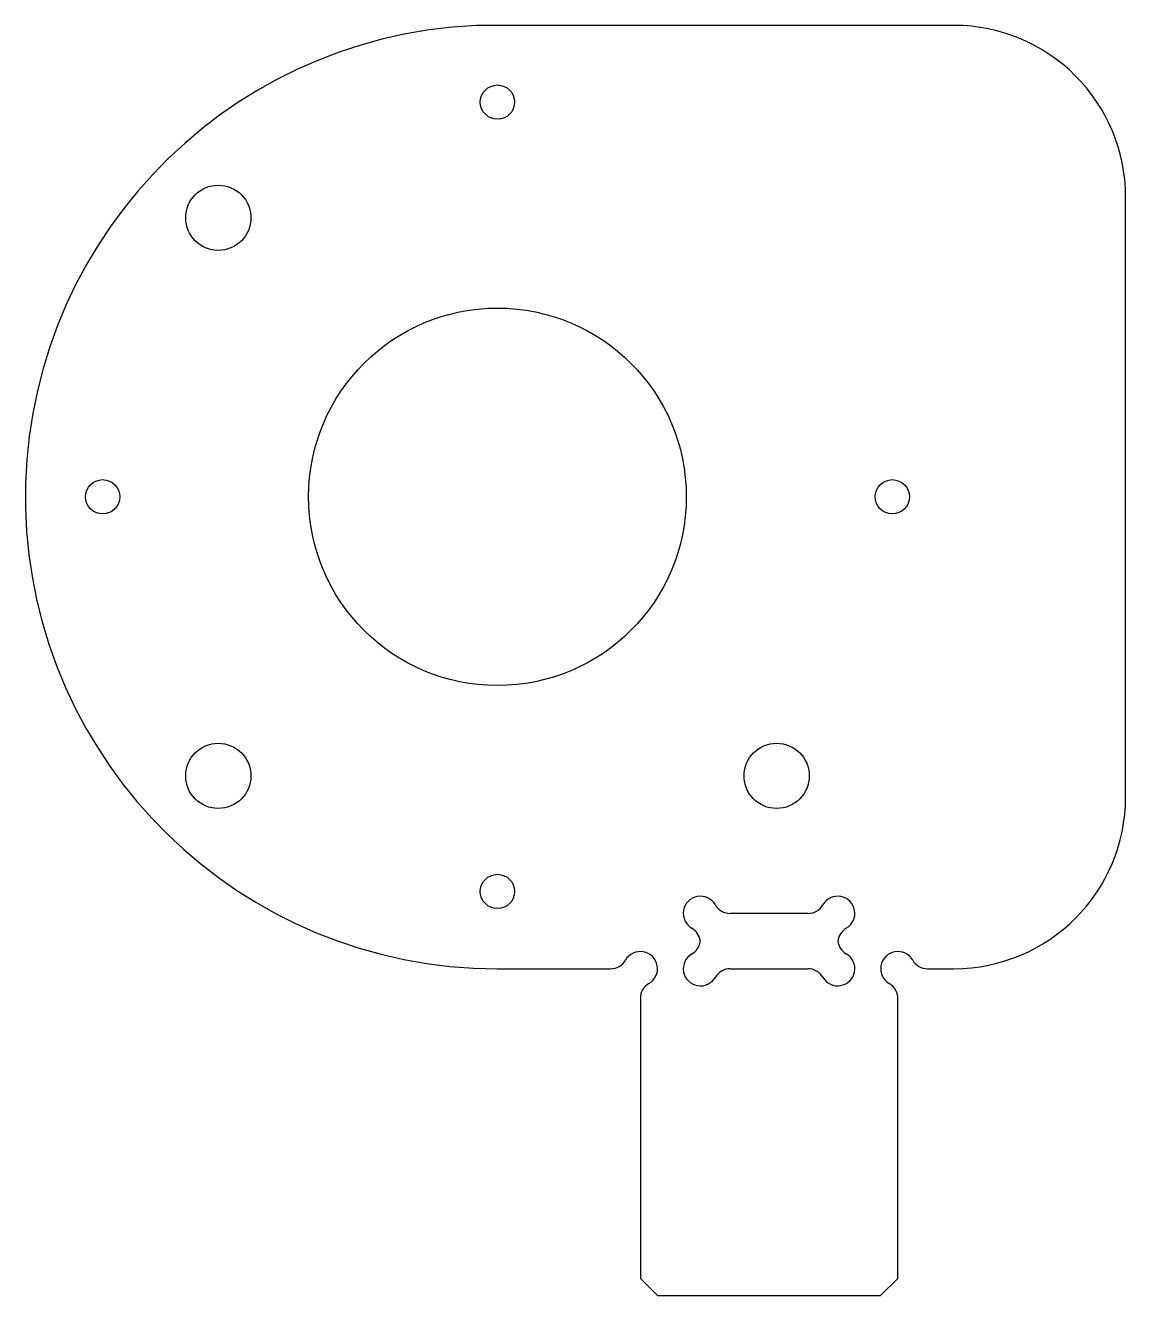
# Model space of a CAD drawing. Header units: millimetres. Extents: x -110.8 to -46.7, y -19.1 to 55.
import ezdxf

# ---------------------------------------------------------------- set-up
doc = ezdxf.new("R2010")
doc.units = ezdxf.units.MM

msp = doc.modelspace()

# ---------------------------------------------------------------- linework, layer by layer
at = {"color": 7, "linetype": 'Continuous', "lineweight": 25}
for p, q in [((-56.732, 54.972), (-84.553, 54.972)), ((-46.732, 10), (-46.732, 44.972)), ((-65.235, 3.221), (-69.765, 3.221)), ((-83.323, 0), (-76.732, 0)), ((-69.765, 0), (-65.235, 0)), ((-58.268, 0), (-56.732, 0)), ((-75, -1.732), (-75, -18.05)), ((-60, -18.05), (-60, -1.732)), ((-75, -18.05), (-74, -19.05)), ((-61, -19.05), (-60, -18.05)), ((-74, -19.05), (-61, -19.05))]:
    msp.add_line(p, q, dxfattribs=at)
for centre, radius in [((-83.323, 50.5), 1), ((-99.586, 43.763), 1.899), ((-83.323, 27.5), 11), ((-106.323, 27.5), 1), ((-60.323, 27.5), 1), ((-99.586, 11.237), 1.899), ((-67.06, 11.237), 1.899), ((-83.323, 4.5), 1)]:
    msp.add_circle(centre, radius, dxfattribs=at)
for centre, radius, start, end in [((-83.323, 27.5), 27.5, 92.56308, 270), ((-56.732, 44.972), 10, 0, 90), ((-56.732, 10), 10, 270, 0), ((-71.497, 3.221), 1, 30, 240), ((-69.765, 4.221), 1, 210, 270), ((-65.235, 4.221), 1, 270, 330), ((-63.503, 3.221), 1, 300, 150), ((-72.497, 1.489), 1, 6.98969, 60), ((-62.503, 1.489), 1, 120, 173.01031), ((-72.497, 1.732), 1, 300, 353.01031), ((-62.503, 1.732), 1, 186.98969, 240), ((-75, 0), 1, 300, 150), ((-71.497, 0), 1, 120, 330), ((-63.503, 0), 1, 210, 60), ((-60, 0), 1, 30, 240), ((-76.732, 1), 1, 270, 330), ((-69.765, -1), 1, 90, 150), ((-65.235, -1), 1, 30, 90), ((-58.268, 1), 1, 210, 270), ((-74, -1.732), 1, 120, 180), ((-61, -1.732), 1, 0, 60)]:
    msp.add_arc(centre, radius, start, end, dxfattribs=at)

doc.saveas('drawing.dxf')
